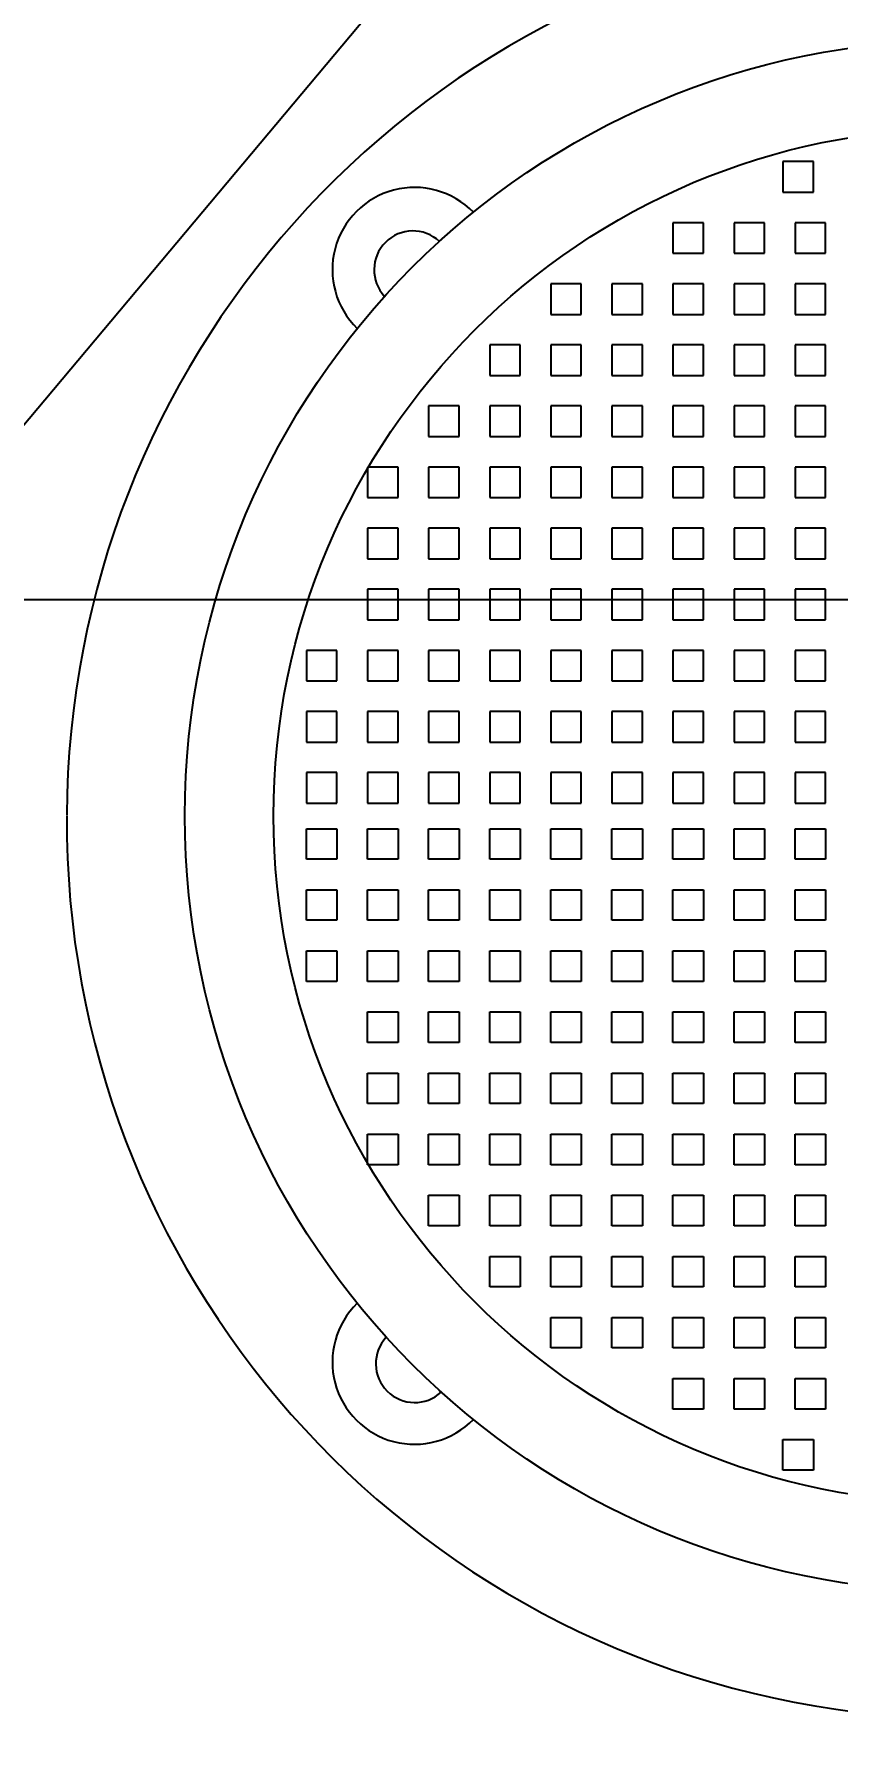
# Model space of a CAD drawing. Header units: millimetres. Extents: x 0 to 29400, y 0 to 20790.
# Drawn here: x 12041.3 to 12153.1, y 11348.7 to 11586.2 of the extents above; entities that cross this region are included whole.
import ezdxf

# ---------------------------------------------------------------- set-up
doc = ezdxf.new("R2010")
doc.units = ezdxf.units.MM
doc.header["$LTSCALE"] = 700
doc.linetypes.add('G', pattern=[2, 1.25, -0.25, 0.25, -0.25])
for name, color, linetype in [('01', 7, 'Continuous'), ('05', 142, 'G'), ('08', 1, 'Continuous')]:
    doc.layers.add(name, color=color, linetype=linetype)
doc.styles.get("Standard").update_dxf_attribs({"font": 'FZYTK.TTF', "width": 0.707})
doc.dimstyles.new('INTE', dxfattribs={"dimscale": 70, "dimtxt": 3.5, "dimasz": 3, "dimexe": 3, "dimexo": 0, "dimgap": 1, "dimtad": 1, "dimdec": 0, "dimdsep": 46, "dimtxsty": 'Standard', "dimcen": 0, "dimclrd": 1, "dimclre": 1, "dimclrt": 3, "dimaunit": 1, "dimadec": 0, "dimazin": 0, "dimtfac": 1, "dimtdec": 0, "dimtmove": 0, "dimatfit": 0, "dimfxl": 1, "dimarcsym": 0})

# ---------------------------------------------------------------- blocks, each defined once
blk = doc.blocks.new('*D853')
at = {"layer": '08', "color": 1, "lineweight": -2}
blk.add_line((15472.63, 12181.97), (6347.03, 8963.77), dxfattribs=at)
at = {"layer": '08', "color": 1}
blk.add_solid([(6335.39, 8996.77), (6358.67, 8930.76), (6148.98, 8893.92)], dxfattribs=at)
at = {"layer": 'DEFPOINTS', "color": 0}
for p in [(15472.63, 12181.97), (6148.98, 8893.92)]:
    blk.add_point(p, dxfattribs=at)
at = {"layer": '08', "color": 3, "insert": (7247.32, 9485.38), "char_height": 245, "attachment_point": 5, "rotation": 19.4255}
blk.add_mtext('R9886', dxfattribs=at)

msp = doc.modelspace()

# ---------------------------------------------------------------- linework, layer by layer
at = {"layer": '01'}
for p, q in [((12145.44, 11568.43), (12145.44, 11564.18)), ((12149.69, 11568.43), (12145.44, 11568.43)), ((12149.69, 11564.18), (12149.69, 11568.43)), ((12145.44, 11564.18), (12149.69, 11564.18)), ((12134.39, 11559.93), (12130.14, 11559.93)), ((12130.14, 11559.93), (12130.14, 11555.68)), ((12134.39, 11555.68), (12134.39, 11559.93)), ((12138.64, 11559.93), (12138.64, 11555.68)), ((12142.89, 11559.93), (12138.64, 11559.93)), ((12142.89, 11555.68), (12142.89, 11559.93)), ((12147.14, 11559.93), (12147.14, 11555.68)), ((12147.14, 11559.93), (12147.14, 11555.68)), ((12151.39, 11559.93), (12147.14, 11559.93)), ((12151.39, 11559.93), (12147.14, 11559.93)), ((12151.39, 11555.68), (12151.39, 11559.93)), ((12151.39, 11555.68), (12151.39, 11559.93)), ((12130.14, 11555.68), (12134.39, 11555.68)), ((12138.64, 11555.68), (12142.89, 11555.68)), ((12147.14, 11555.68), (12151.39, 11555.68)), ((12147.14, 11555.68), (12151.39, 11555.68)), ((12117.39, 11551.43), (12113.14, 11551.43)), ((12113.14, 11551.43), (12113.14, 11547.18)), ((12117.39, 11547.18), (12117.39, 11551.43)), ((12121.64, 11551.43), (12121.64, 11547.18)), ((12125.89, 11551.43), (12121.64, 11551.43)), ((12125.89, 11547.18), (12125.89, 11551.43)), ((12130.14, 11551.43), (12130.14, 11547.18)), ((12134.39, 11551.43), (12130.14, 11551.43)), ((12134.39, 11547.18), (12134.39, 11551.43)), ((12138.64, 11551.43), (12138.64, 11547.18)), ((12142.89, 11551.43), (12138.64, 11551.43)), ((12142.89, 11547.18), (12142.89, 11551.43)), ((12147.14, 11551.43), (12147.14, 11547.18)), ((12147.14, 11551.43), (12147.14, 11547.18)), ((12151.39, 11551.43), (12147.14, 11551.43)), ((12151.39, 11551.43), (12147.14, 11551.43)), ((12151.39, 11547.18), (12151.39, 11551.43)), ((12151.39, 11547.18), (12151.39, 11551.43)), ((12113.14, 11547.18), (12117.39, 11547.18)), ((12121.64, 11547.18), (12125.89, 11547.18)), ((12130.14, 11547.18), (12134.39, 11547.18)), ((12138.64, 11547.18), (12142.89, 11547.18)), ((12147.14, 11547.18), (12151.39, 11547.18)), ((12147.14, 11547.18), (12151.39, 11547.18)), ((12108.89, 11542.93), (12104.64, 11542.93)), ((12104.64, 11542.93), (12104.64, 11538.68)), ((12108.89, 11538.68), (12108.89, 11542.93)), ((12117.39, 11542.93), (12113.14, 11542.93)), ((12113.14, 11542.93), (12113.14, 11538.68)), ((12117.39, 11538.68), (12117.39, 11542.93)), ((12125.89, 11542.93), (12121.64, 11542.93)), ((12121.64, 11542.93), (12121.64, 11538.68)), ((12125.89, 11538.68), (12125.89, 11542.93)), ((12134.39, 11542.93), (12130.14, 11542.93)), ((12130.14, 11542.93), (12130.14, 11538.68)), ((12134.39, 11538.68), (12134.39, 11542.93)), ((12142.89, 11542.93), (12138.64, 11542.93)), ((12138.64, 11542.93), (12138.64, 11538.68)), ((12142.89, 11538.68), (12142.89, 11542.93)), ((12147.14, 11542.93), (12147.14, 11538.68)), ((12147.14, 11542.93), (12147.14, 11538.68)), ((12151.39, 11542.93), (12147.14, 11542.93)), ((12151.39, 11542.93), (12147.14, 11542.93)), ((12151.39, 11538.68), (12151.39, 11542.93)), ((12151.39, 11538.68), (12151.39, 11542.93)), ((12104.64, 11538.68), (12108.89, 11538.68)), ((12113.14, 11538.68), (12117.39, 11538.68)), ((12121.64, 11538.68), (12125.89, 11538.68)), ((12130.14, 11538.68), (12134.39, 11538.68)), ((12138.64, 11538.68), (12142.89, 11538.68)), ((12147.14, 11538.68), (12151.39, 11538.68)), ((12147.14, 11538.68), (12151.39, 11538.68)), ((12096.14, 11534.43), (12096.14, 11530.18)), ((12100.39, 11534.43), (12096.14, 11534.43)), ((12100.39, 11530.18), (12100.39, 11534.43)), ((12104.64, 11534.43), (12104.64, 11530.18)), ((12108.89, 11534.43), (12104.64, 11534.43)), ((12108.89, 11530.18), (12108.89, 11534.43)), ((12113.14, 11534.43), (12113.14, 11530.18)), ((12117.39, 11534.43), (12113.14, 11534.43)), ((12117.39, 11530.18), (12117.39, 11534.43)), ((12121.64, 11534.43), (12121.64, 11530.18)), ((12125.89, 11534.43), (12121.64, 11534.43)), ((12125.89, 11530.18), (12125.89, 11534.43)), ((12130.14, 11534.43), (12130.14, 11530.18)), ((12134.39, 11534.43), (12130.14, 11534.43)), ((12134.39, 11530.18), (12134.39, 11534.43)), ((12138.64, 11534.43), (12138.64, 11530.18)), ((12142.89, 11534.43), (12138.64, 11534.43)), ((12142.89, 11530.18), (12142.89, 11534.43)), ((12147.14, 11534.43), (12147.14, 11530.18)), ((12147.14, 11534.43), (12147.14, 11530.18)), ((12151.39, 11534.43), (12147.14, 11534.43)), ((12151.39, 11534.43), (12147.14, 11534.43)), ((12151.39, 11530.18), (12151.39, 11534.43)), ((12151.39, 11530.18), (12151.39, 11534.43)), ((12096.14, 11530.18), (12100.39, 11530.18)), ((12104.64, 11530.18), (12108.89, 11530.18)), ((12113.14, 11530.18), (12117.39, 11530.18)), ((12121.64, 11530.18), (12125.89, 11530.18)), ((12130.14, 11530.18), (12134.39, 11530.18)), ((12138.64, 11530.18), (12142.89, 11530.18)), ((12147.14, 11530.18), (12151.39, 11530.18)), ((12147.14, 11530.18), (12151.39, 11530.18)), ((12087.64, 11525.93), (12087.64, 11521.68)), ((12091.89, 11525.93), (12087.64, 11525.93)), ((12091.89, 11521.68), (12091.89, 11525.93)), ((12096.14, 11525.93), (12096.14, 11521.68)), ((12100.39, 11525.93), (12096.14, 11525.93)), ((12100.39, 11521.68), (12100.39, 11525.93)), ((12104.64, 11525.93), (12104.64, 11521.68)), ((12108.89, 11525.93), (12104.64, 11525.93)), ((12108.89, 11521.68), (12108.89, 11525.93)), ((12113.14, 11525.93), (12113.14, 11521.68)), ((12117.39, 11525.93), (12113.14, 11525.93)), ((12117.39, 11521.68), (12117.39, 11525.93)), ((12121.64, 11525.93), (12121.64, 11521.68)), ((12125.89, 11525.93), (12121.64, 11525.93)), ((12125.89, 11521.68), (12125.89, 11525.93)), ((12130.14, 11525.93), (12130.14, 11521.68)), ((12134.39, 11525.93), (12130.14, 11525.93)), ((12134.39, 11521.68), (12134.39, 11525.93)), ((12138.64, 11525.93), (12138.64, 11521.68)), ((12142.89, 11525.93), (12138.64, 11525.93)), ((12142.89, 11521.68), (12142.89, 11525.93)), ((12147.14, 11525.93), (12147.14, 11521.68)), ((12147.14, 11525.93), (12147.14, 11521.68)), ((12151.39, 11525.93), (12147.14, 11525.93)), ((12151.39, 11525.93), (12147.14, 11525.93)), ((12151.39, 11521.68), (12151.39, 11525.93)), ((12151.39, 11521.68), (12151.39, 11525.93)), ((12087.64, 11521.68), (12091.89, 11521.68)), ((12096.14, 11521.68), (12100.39, 11521.68)), ((12104.64, 11521.68), (12108.89, 11521.68)), ((12113.14, 11521.68), (12117.39, 11521.68)), ((12121.64, 11521.68), (12125.89, 11521.68)), ((12130.14, 11521.68), (12134.39, 11521.68)), ((12138.64, 11521.68), (12142.89, 11521.68)), ((12147.14, 11521.68), (12151.39, 11521.68)), ((12147.14, 11521.68), (12151.39, 11521.68)), ((12087.64, 11517.43), (12087.64, 11513.18)), ((12091.89, 11517.43), (12087.64, 11517.43)), ((12091.89, 11513.18), (12091.89, 11517.43)), ((12100.39, 11517.43), (12096.14, 11517.43)), ((12096.14, 11517.43), (12096.14, 11513.18)), ((12100.39, 11513.18), (12100.39, 11517.43)), ((12104.64, 11517.43), (12104.64, 11513.18)), ((12108.89, 11517.43), (12104.64, 11517.43)), ((12108.89, 11513.18), (12108.89, 11517.43)), ((12117.39, 11517.43), (12113.14, 11517.43)), ((12113.14, 11517.43), (12113.14, 11513.18)), ((12117.39, 11513.18), (12117.39, 11517.43)), ((12121.64, 11517.43), (12121.64, 11513.18)), ((12125.89, 11517.43), (12121.64, 11517.43)), ((12125.89, 11513.18), (12125.89, 11517.43)), ((12130.14, 11517.43), (12130.14, 11513.18)), ((12134.39, 11517.43), (12130.14, 11517.43)), ((12134.39, 11513.18), (12134.39, 11517.43)), ((12138.64, 11517.43), (12138.64, 11513.18)), ((12142.89, 11517.43), (12138.64, 11517.43)), ((12142.89, 11513.18), (12142.89, 11517.43)), ((12151.39, 11517.43), (12147.14, 11517.43)), ((12151.39, 11517.43), (12147.14, 11517.43)), ((12147.14, 11517.43), (12147.14, 11513.18)), ((12147.14, 11517.43), (12147.14, 11513.18)), ((12151.39, 11513.18), (12151.39, 11517.43)), ((12151.39, 11513.18), (12151.39, 11517.43)), ((12087.64, 11513.18), (12091.89, 11513.18)), ((12096.14, 11513.18), (12100.39, 11513.18)), ((12104.64, 11513.18), (12108.89, 11513.18)), ((12113.14, 11513.18), (12117.39, 11513.18)), ((12121.64, 11513.18), (12125.89, 11513.18)), ((12130.14, 11513.18), (12134.39, 11513.18)), ((12138.64, 11513.18), (12142.89, 11513.18)), ((12147.14, 11513.18), (12151.39, 11513.18)), ((12147.14, 11513.18), (12151.39, 11513.18)), ((12087.64, 11508.93), (12087.64, 11504.68)), ((12091.89, 11508.93), (12087.64, 11508.93)), ((12091.89, 11504.68), (12091.89, 11508.93)), ((12096.14, 11508.93), (12096.14, 11504.68)), ((12100.39, 11508.93), (12096.14, 11508.93)), ((12100.39, 11504.68), (12100.39, 11508.93)), ((12104.64, 11508.93), (12104.64, 11504.68)), ((12108.89, 11508.93), (12104.64, 11508.93)), ((12108.89, 11504.68), (12108.89, 11508.93)), ((12113.14, 11508.93), (12113.14, 11504.68)), ((12117.39, 11508.93), (12113.14, 11508.93)), ((12117.39, 11504.68), (12117.39, 11508.93)), ((12121.64, 11508.93), (12121.64, 11504.68)), ((12125.89, 11508.93), (12121.64, 11508.93)), ((12125.89, 11504.68), (12125.89, 11508.93)), ((12130.14, 11508.93), (12130.14, 11504.68)), ((12134.39, 11508.93), (12130.14, 11508.93)), ((12134.39, 11504.68), (12134.39, 11508.93)), ((12138.64, 11508.93), (12138.64, 11504.68)), ((12142.89, 11508.93), (12138.64, 11508.93)), ((12142.89, 11504.68), (12142.89, 11508.93)), ((12151.39, 11508.93), (12147.14, 11508.93)), ((12151.39, 11508.93), (12147.14, 11508.93)), ((12147.14, 11508.93), (12147.14, 11504.68)), ((12147.14, 11508.93), (12147.14, 11504.68)), ((12151.39, 11504.68), (12151.39, 11508.93)), ((12151.39, 11504.68), (12151.39, 11508.93)), ((12087.64, 11504.68), (12091.89, 11504.68)), ((12096.14, 11504.68), (12100.39, 11504.68)), ((12104.64, 11504.68), (12108.89, 11504.68)), ((12113.14, 11504.68), (12117.39, 11504.68)), ((12121.64, 11504.68), (12125.89, 11504.68)), ((12130.14, 11504.68), (12134.39, 11504.68)), ((12138.64, 11504.68), (12142.89, 11504.68)), ((12147.14, 11504.68), (12151.39, 11504.68)), ((12147.14, 11504.68), (12151.39, 11504.68)), ((12079.14, 11500.43), (12079.14, 11496.18)), ((12083.39, 11500.43), (12079.14, 11500.43)), ((12083.39, 11496.18), (12083.39, 11500.43)), ((12091.89, 11500.43), (12087.64, 11500.43)), ((12087.64, 11500.43), (12087.64, 11496.18)), ((12091.89, 11496.18), (12091.89, 11500.43)), ((12100.39, 11500.43), (12096.14, 11500.43)), ((12096.14, 11500.43), (12096.14, 11496.18)), ((12100.39, 11496.18), (12100.39, 11500.43)), ((12108.89, 11500.43), (12104.64, 11500.43)), ((12104.64, 11500.43), (12104.64, 11496.18)), ((12108.89, 11496.18), (12108.89, 11500.43)), ((12117.39, 11500.43), (12113.14, 11500.43)), ((12113.14, 11500.43), (12113.14, 11496.18)), ((12117.39, 11496.18), (12117.39, 11500.43)), ((12125.89, 11500.43), (12121.64, 11500.43)), ((12121.64, 11500.43), (12121.64, 11496.18)), ((12125.89, 11496.18), (12125.89, 11500.43)), ((12134.39, 11500.43), (12130.14, 11500.43)), ((12130.14, 11500.43), (12130.14, 11496.18)), ((12134.39, 11496.18), (12134.39, 11500.43)), ((12142.89, 11500.43), (12138.64, 11500.43)), ((12138.64, 11500.43), (12138.64, 11496.18)), ((12142.89, 11496.18), (12142.89, 11500.43)), ((12151.39, 11500.43), (12147.14, 11500.43)), ((12151.39, 11500.43), (12147.14, 11500.43)), ((12147.14, 11500.43), (12147.14, 11496.18)), ((12147.14, 11500.43), (12147.14, 11496.18)), ((12151.39, 11496.18), (12151.39, 11500.43)), ((12151.39, 11496.18), (12151.39, 11500.43)), ((12079.14, 11496.18), (12083.39, 11496.18)), ((12087.64, 11496.18), (12091.89, 11496.18)), ((12096.14, 11496.18), (12100.39, 11496.18)), ((12104.64, 11496.18), (12108.89, 11496.18)), ((12113.14, 11496.18), (12117.39, 11496.18)), ((12121.64, 11496.18), (12125.89, 11496.18)), ((12130.14, 11496.18), (12134.39, 11496.18)), ((12138.64, 11496.18), (12142.89, 11496.18)), ((12147.14, 11496.18), (12151.39, 11496.18)), ((12147.14, 11496.18), (12151.39, 11496.18)), ((12079.14, 11491.93), (12079.14, 11487.68)), ((12083.39, 11491.93), (12079.14, 11491.93)), ((12083.39, 11487.68), (12083.39, 11491.93)), ((12087.64, 11491.93), (12087.64, 11487.68)), ((12091.89, 11491.93), (12087.64, 11491.93)), ((12091.89, 11487.68), (12091.89, 11491.93)), ((12100.39, 11491.93), (12096.14, 11491.93)), ((12096.14, 11491.93), (12096.14, 11487.68)), ((12100.39, 11487.68), (12100.39, 11491.93)), ((12104.64, 11491.93), (12104.64, 11487.68)), ((12108.89, 11491.93), (12104.64, 11491.93)), ((12108.89, 11487.68), (12108.89, 11491.93)), ((12117.39, 11491.93), (12113.14, 11491.93)), ((12113.14, 11491.93), (12113.14, 11487.68)), ((12117.39, 11487.68), (12117.39, 11491.93)), ((12121.64, 11491.93), (12121.64, 11487.68)), ((12125.89, 11491.93), (12121.64, 11491.93)), ((12125.89, 11487.68), (12125.89, 11491.93)), ((12134.39, 11491.93), (12130.14, 11491.93)), ((12130.14, 11491.93), (12130.14, 11487.68)), ((12134.39, 11487.68), (12134.39, 11491.93)), ((12138.64, 11491.93), (12138.64, 11487.68)), ((12142.89, 11491.93), (12138.64, 11491.93)), ((12142.89, 11487.68), (12142.89, 11491.93)), ((12151.39, 11491.93), (12147.14, 11491.93)), ((12151.39, 11491.93), (12147.14, 11491.93)), ((12147.14, 11491.93), (12147.14, 11487.68)), ((12147.14, 11491.93), (12147.14, 11487.68)), ((12151.39, 11487.68), (12151.39, 11491.93)), ((12151.39, 11487.68), (12151.39, 11491.93)), ((12079.14, 11487.68), (12083.39, 11487.68)), ((12087.64, 11487.68), (12091.89, 11487.68)), ((12096.14, 11487.68), (12100.39, 11487.68)), ((12104.64, 11487.68), (12108.89, 11487.68)), ((12113.14, 11487.68), (12117.39, 11487.68)), ((12121.64, 11487.68), (12125.89, 11487.68)), ((12130.14, 11487.68), (12134.39, 11487.68)), ((12138.64, 11487.68), (12142.89, 11487.68)), ((12147.14, 11487.68), (12151.39, 11487.68)), ((12147.14, 11487.68), (12151.39, 11487.68)), ((12079.14, 11483.43), (12079.14, 11479.18)), ((12083.39, 11483.43), (12079.14, 11483.43)), ((12083.39, 11479.18), (12083.39, 11483.43)), ((12087.64, 11483.43), (12087.64, 11479.18)), ((12091.89, 11483.43), (12087.64, 11483.43)), ((12091.89, 11479.18), (12091.89, 11483.43)), ((12096.14, 11483.43), (12096.14, 11479.18)), ((12100.39, 11483.43), (12096.14, 11483.43)), ((12100.39, 11479.18), (12100.39, 11483.43)), ((12104.64, 11483.43), (12104.64, 11479.18)), ((12108.89, 11483.43), (12104.64, 11483.43)), ((12108.89, 11479.18), (12108.89, 11483.43)), ((12113.14, 11483.43), (12113.14, 11479.18)), ((12117.39, 11483.43), (12113.14, 11483.43)), ((12117.39, 11479.18), (12117.39, 11483.43)), ((12121.64, 11483.43), (12121.64, 11479.18)), ((12125.89, 11483.43), (12121.64, 11483.43)), ((12125.89, 11479.18), (12125.89, 11483.43)), ((12130.14, 11483.43), (12130.14, 11479.18)), ((12134.39, 11483.43), (12130.14, 11483.43)), ((12134.39, 11479.18), (12134.39, 11483.43)), ((12138.64, 11483.43), (12138.64, 11479.18)), ((12142.89, 11483.43), (12138.64, 11483.43)), ((12142.89, 11479.18), (12142.89, 11483.43)), ((12147.14, 11483.43), (12147.14, 11479.18)), ((12151.39, 11483.43), (12147.14, 11483.43)), ((12151.39, 11479.18), (12151.39, 11483.43)), ((12079.14, 11479.18), (12083.39, 11479.18)), ((12087.64, 11479.18), (12091.89, 11479.18)), ((12096.14, 11479.18), (12100.39, 11479.18)), ((12104.64, 11479.18), (12108.89, 11479.18)), ((12113.14, 11479.18), (12117.39, 11479.18)), ((12121.64, 11479.18), (12125.89, 11479.18)), ((12130.14, 11479.18), (12134.39, 11479.18)), ((12138.64, 11479.18), (12142.89, 11479.18)), ((12147.14, 11479.18), (12151.39, 11479.18)), ((12079.14, 11471.37), (12079.14, 11475.62)), ((12079.14, 11475.62), (12083.39, 11475.62)), ((12083.39, 11475.62), (12083.39, 11471.37)), ((12087.64, 11471.37), (12087.64, 11475.62)), ((12087.64, 11475.62), (12091.89, 11475.62)), ((12091.89, 11475.62), (12091.89, 11471.37)), ((12096.14, 11475.62), (12100.39, 11475.62)), ((12096.14, 11471.37), (12096.14, 11475.62)), ((12100.39, 11475.62), (12100.39, 11471.37)), ((12104.64, 11471.37), (12104.64, 11475.62)), ((12104.64, 11475.62), (12108.89, 11475.62)), ((12108.89, 11475.62), (12108.89, 11471.37)), ((12113.14, 11475.62), (12117.39, 11475.62)), ((12113.14, 11471.37), (12113.14, 11475.62)), ((12117.39, 11475.62), (12117.39, 11471.37)), ((12121.64, 11471.37), (12121.64, 11475.62)), ((12121.64, 11475.62), (12125.89, 11475.62)), ((12125.89, 11475.62), (12125.89, 11471.37)), ((12130.14, 11471.37), (12130.14, 11475.62)), ((12130.14, 11475.62), (12134.39, 11475.62)), ((12134.39, 11475.62), (12134.39, 11471.37)), ((12138.64, 11471.37), (12138.64, 11475.62)), ((12138.64, 11475.62), (12142.89, 11475.62)), ((12142.89, 11475.62), (12142.89, 11471.37)), ((12147.14, 11471.37), (12147.14, 11475.62)), ((12147.14, 11475.62), (12151.39, 11475.62)), ((12151.39, 11475.62), (12151.39, 11471.37)), ((12083.39, 11471.37), (12079.14, 11471.37)), ((12091.89, 11471.37), (12087.64, 11471.37)), ((12100.39, 11471.37), (12096.14, 11471.37)), ((12108.89, 11471.37), (12104.64, 11471.37)), ((12117.39, 11471.37), (12113.14, 11471.37)), ((12125.89, 11471.37), (12121.64, 11471.37)), ((12134.39, 11471.37), (12130.14, 11471.37)), ((12142.89, 11471.37), (12138.64, 11471.37)), ((12151.39, 11471.37), (12147.14, 11471.37)), ((12079.14, 11462.87), (12079.14, 11467.12)), ((12079.14, 11467.12), (12083.39, 11467.12)), ((12083.39, 11467.12), (12083.39, 11462.87)), ((12087.64, 11462.87), (12087.64, 11467.12)), ((12087.64, 11467.12), (12091.89, 11467.12)), ((12091.89, 11467.12), (12091.89, 11462.87)), ((12096.14, 11467.12), (12100.39, 11467.12)), ((12096.14, 11462.87), (12096.14, 11467.12)), ((12100.39, 11467.12), (12100.39, 11462.87)), ((12104.64, 11462.87), (12104.64, 11467.12)), ((12104.64, 11467.12), (12108.89, 11467.12)), ((12108.89, 11467.12), (12108.89, 11462.87)), ((12113.14, 11467.12), (12117.39, 11467.12)), ((12113.14, 11462.87), (12113.14, 11467.12)), ((12117.39, 11467.12), (12117.39, 11462.87)), ((12121.64, 11462.87), (12121.64, 11467.12)), ((12121.64, 11467.12), (12125.89, 11467.12)), ((12125.89, 11467.12), (12125.89, 11462.87)), ((12130.14, 11467.12), (12134.39, 11467.12)), ((12130.14, 11462.87), (12130.14, 11467.12)), ((12134.39, 11467.12), (12134.39, 11462.87)), ((12138.64, 11462.87), (12138.64, 11467.12)), ((12138.64, 11467.12), (12142.89, 11467.12)), ((12142.89, 11467.12), (12142.89, 11462.87)), ((12147.14, 11462.87), (12147.14, 11467.12)), ((12147.14, 11462.87), (12147.14, 11467.12)), ((12147.14, 11467.12), (12151.39, 11467.12)), ((12147.14, 11467.12), (12151.39, 11467.12)), ((12151.39, 11467.12), (12151.39, 11462.87)), ((12151.39, 11467.12), (12151.39, 11462.87)), ((12083.39, 11462.87), (12079.14, 11462.87)), ((12091.89, 11462.87), (12087.64, 11462.87)), ((12100.39, 11462.87), (12096.14, 11462.87)), ((12108.89, 11462.87), (12104.64, 11462.87)), ((12117.39, 11462.87), (12113.14, 11462.87)), ((12125.89, 11462.87), (12121.64, 11462.87)), ((12134.39, 11462.87), (12130.14, 11462.87)), ((12142.89, 11462.87), (12138.64, 11462.87)), ((12151.39, 11462.87), (12147.14, 11462.87)), ((12151.39, 11462.87), (12147.14, 11462.87)), ((12079.14, 11454.37), (12079.14, 11458.62)), ((12079.14, 11458.62), (12083.39, 11458.62)), ((12083.39, 11458.62), (12083.39, 11454.37)), ((12087.64, 11458.62), (12091.89, 11458.62)), ((12087.64, 11454.37), (12087.64, 11458.62)), ((12091.89, 11458.62), (12091.89, 11454.37)), ((12096.14, 11458.62), (12100.39, 11458.62)), ((12096.14, 11454.37), (12096.14, 11458.62)), ((12100.39, 11458.62), (12100.39, 11454.37)), ((12104.64, 11458.62), (12108.89, 11458.62)), ((12104.64, 11454.37), (12104.64, 11458.62)), ((12108.89, 11458.62), (12108.89, 11454.37)), ((12113.14, 11458.62), (12117.39, 11458.62)), ((12113.14, 11454.37), (12113.14, 11458.62)), ((12117.39, 11458.62), (12117.39, 11454.37)), ((12121.64, 11458.62), (12125.89, 11458.62)), ((12121.64, 11454.37), (12121.64, 11458.62)), ((12125.89, 11458.62), (12125.89, 11454.37)), ((12130.14, 11458.62), (12134.39, 11458.62)), ((12130.14, 11454.37), (12130.14, 11458.62)), ((12134.39, 11458.62), (12134.39, 11454.37)), ((12138.64, 11458.62), (12142.89, 11458.62)), ((12138.64, 11454.37), (12138.64, 11458.62)), ((12142.89, 11458.62), (12142.89, 11454.37)), ((12147.14, 11458.62), (12151.39, 11458.62)), ((12147.14, 11458.62), (12151.39, 11458.62)), ((12147.14, 11454.37), (12147.14, 11458.62)), ((12147.14, 11454.37), (12147.14, 11458.62)), ((12151.39, 11458.62), (12151.39, 11454.37)), ((12151.39, 11458.62), (12151.39, 11454.37)), ((12083.39, 11454.37), (12079.14, 11454.37)), ((12091.89, 11454.37), (12087.64, 11454.37)), ((12100.39, 11454.37), (12096.14, 11454.37)), ((12108.89, 11454.37), (12104.64, 11454.37)), ((12117.39, 11454.37), (12113.14, 11454.37)), ((12125.89, 11454.37), (12121.64, 11454.37)), ((12134.39, 11454.37), (12130.14, 11454.37)), ((12142.89, 11454.37), (12138.64, 11454.37)), ((12151.39, 11454.37), (12147.14, 11454.37)), ((12151.39, 11454.37), (12147.14, 11454.37)), ((12087.64, 11450.12), (12091.89, 11450.12)), ((12087.64, 11445.87), (12087.64, 11450.12)), ((12091.89, 11450.12), (12091.89, 11445.87)), ((12096.14, 11450.12), (12100.39, 11450.12)), ((12096.14, 11445.87), (12096.14, 11450.12)), ((12100.39, 11450.12), (12100.39, 11445.87)), ((12104.64, 11450.12), (12108.89, 11450.12)), ((12104.64, 11445.87), (12104.64, 11450.12)), ((12108.89, 11450.12), (12108.89, 11445.87)), ((12113.14, 11450.12), (12117.39, 11450.12)), ((12113.14, 11445.87), (12113.14, 11450.12)), ((12117.39, 11450.12), (12117.39, 11445.87)), ((12121.64, 11450.12), (12125.89, 11450.12)), ((12121.64, 11445.87), (12121.64, 11450.12)), ((12125.89, 11450.12), (12125.89, 11445.87)), ((12130.14, 11450.12), (12134.39, 11450.12)), ((12130.14, 11445.87), (12130.14, 11450.12)), ((12134.39, 11450.12), (12134.39, 11445.87)), ((12138.64, 11450.12), (12142.89, 11450.12)), ((12138.64, 11445.87), (12138.64, 11450.12)), ((12142.89, 11450.12), (12142.89, 11445.87)), ((12147.14, 11450.12), (12151.39, 11450.12)), ((12147.14, 11450.12), (12151.39, 11450.12)), ((12147.14, 11445.87), (12147.14, 11450.12)), ((12147.14, 11445.87), (12147.14, 11450.12)), ((12151.39, 11450.12), (12151.39, 11445.87)), ((12151.39, 11450.12), (12151.39, 11445.87)), ((12091.89, 11445.87), (12087.64, 11445.87)), ((12100.39, 11445.87), (12096.14, 11445.87)), ((12108.89, 11445.87), (12104.64, 11445.87)), ((12117.39, 11445.87), (12113.14, 11445.87)), ((12125.89, 11445.87), (12121.64, 11445.87)), ((12134.39, 11445.87), (12130.14, 11445.87)), ((12142.89, 11445.87), (12138.64, 11445.87)), ((12151.39, 11445.87), (12147.14, 11445.87)), ((12151.39, 11445.87), (12147.14, 11445.87)), ((12087.64, 11437.37), (12087.64, 11441.62)), ((12087.64, 11441.62), (12091.89, 11441.62)), ((12091.89, 11441.62), (12091.89, 11437.37)), ((12096.14, 11437.37), (12096.14, 11441.62)), ((12096.14, 11441.62), (12100.39, 11441.62)), ((12100.39, 11441.62), (12100.39, 11437.37)), ((12104.64, 11437.37), (12104.64, 11441.62)), ((12104.64, 11441.62), (12108.89, 11441.62)), ((12108.89, 11441.62), (12108.89, 11437.37)), ((12113.14, 11437.37), (12113.14, 11441.62)), ((12113.14, 11441.62), (12117.39, 11441.62)), ((12117.39, 11441.62), (12117.39, 11437.37)), ((12121.64, 11437.37), (12121.64, 11441.62)), ((12121.64, 11441.62), (12125.89, 11441.62)), ((12125.89, 11441.62), (12125.89, 11437.37)), ((12130.14, 11437.37), (12130.14, 11441.62)), ((12130.14, 11441.62), (12134.39, 11441.62)), ((12134.39, 11441.62), (12134.39, 11437.37)), ((12138.64, 11437.37), (12138.64, 11441.62)), ((12138.64, 11441.62), (12142.89, 11441.62)), ((12142.89, 11441.62), (12142.89, 11437.37)), ((12147.14, 11437.37), (12147.14, 11441.62)), ((12147.14, 11437.37), (12147.14, 11441.62)), ((12147.14, 11441.62), (12151.39, 11441.62)), ((12147.14, 11441.62), (12151.39, 11441.62)), ((12151.39, 11441.62), (12151.39, 11437.37)), ((12151.39, 11441.62), (12151.39, 11437.37)), ((12091.89, 11437.37), (12087.64, 11437.37)), ((12100.39, 11437.37), (12096.14, 11437.37)), ((12108.89, 11437.37), (12104.64, 11437.37)), ((12117.39, 11437.37), (12113.14, 11437.37)), ((12125.89, 11437.37), (12121.64, 11437.37)), ((12134.39, 11437.37), (12130.14, 11437.37)), ((12142.89, 11437.37), (12138.64, 11437.37)), ((12151.39, 11437.37), (12147.14, 11437.37)), ((12151.39, 11437.37), (12147.14, 11437.37)), ((12087.64, 11428.87), (12087.64, 11433.12)), ((12087.64, 11433.12), (12091.89, 11433.12)), ((12091.89, 11433.12), (12091.89, 11428.87)), ((12096.14, 11433.12), (12100.39, 11433.12)), ((12096.14, 11428.87), (12096.14, 11433.12)), ((12100.39, 11433.12), (12100.39, 11428.87)), ((12104.64, 11428.87), (12104.64, 11433.12)), ((12104.64, 11433.12), (12108.89, 11433.12)), ((12108.89, 11433.12), (12108.89, 11428.87)), ((12113.14, 11433.12), (12117.39, 11433.12)), ((12113.14, 11428.87), (12113.14, 11433.12)), ((12117.39, 11433.12), (12117.39, 11428.87)), ((12121.64, 11428.87), (12121.64, 11433.12)), ((12121.64, 11433.12), (12125.89, 11433.12)), ((12125.89, 11433.12), (12125.89, 11428.87)), ((12130.14, 11428.87), (12130.14, 11433.12)), ((12130.14, 11433.12), (12134.39, 11433.12)), ((12134.39, 11433.12), (12134.39, 11428.87)), ((12138.64, 11428.87), (12138.64, 11433.12)), ((12138.64, 11433.12), (12142.89, 11433.12)), ((12142.89, 11433.12), (12142.89, 11428.87)), ((12147.14, 11428.87), (12147.14, 11433.12)), ((12147.14, 11428.87), (12147.14, 11433.12)), ((12147.14, 11433.12), (12151.39, 11433.12)), ((12147.14, 11433.12), (12151.39, 11433.12)), ((12151.39, 11433.12), (12151.39, 11428.87)), ((12151.39, 11433.12), (12151.39, 11428.87)), ((12091.89, 11428.87), (12087.64, 11428.87)), ((12100.39, 11428.87), (12096.14, 11428.87)), ((12108.89, 11428.87), (12104.64, 11428.87)), ((12117.39, 11428.87), (12113.14, 11428.87)), ((12125.89, 11428.87), (12121.64, 11428.87)), ((12134.39, 11428.87), (12130.14, 11428.87)), ((12142.89, 11428.87), (12138.64, 11428.87)), ((12151.39, 11428.87), (12147.14, 11428.87)), ((12151.39, 11428.87), (12147.14, 11428.87)), ((12096.14, 11424.62), (12100.39, 11424.62)), ((12096.14, 11420.37), (12096.14, 11424.62)), ((12100.39, 11424.62), (12100.39, 11420.37)), ((12104.64, 11420.37), (12104.64, 11424.62)), ((12104.64, 11424.62), (12108.89, 11424.62)), ((12108.89, 11424.62), (12108.89, 11420.37)), ((12113.14, 11424.62), (12117.39, 11424.62)), ((12113.14, 11420.37), (12113.14, 11424.62)), ((12117.39, 11424.62), (12117.39, 11420.37)), ((12121.64, 11420.37), (12121.64, 11424.62)), ((12121.64, 11424.62), (12125.89, 11424.62)), ((12125.89, 11424.62), (12125.89, 11420.37)), ((12130.14, 11420.37), (12130.14, 11424.62)), ((12130.14, 11424.62), (12134.39, 11424.62)), ((12134.39, 11424.62), (12134.39, 11420.37)), ((12138.64, 11420.37), (12138.64, 11424.62)), ((12138.64, 11424.62), (12142.89, 11424.62)), ((12142.89, 11424.62), (12142.89, 11420.37)), ((12147.14, 11420.37), (12147.14, 11424.62)), ((12147.14, 11420.37), (12147.14, 11424.62)), ((12147.14, 11424.62), (12151.39, 11424.62)), ((12147.14, 11424.62), (12151.39, 11424.62)), ((12151.39, 11424.62), (12151.39, 11420.37)), ((12151.39, 11424.62), (12151.39, 11420.37)), ((12100.39, 11420.37), (12096.14, 11420.37)), ((12108.89, 11420.37), (12104.64, 11420.37)), ((12117.39, 11420.37), (12113.14, 11420.37)), ((12125.89, 11420.37), (12121.64, 11420.37)), ((12134.39, 11420.37), (12130.14, 11420.37)), ((12142.89, 11420.37), (12138.64, 11420.37)), ((12151.39, 11420.37), (12147.14, 11420.37)), ((12151.39, 11420.37), (12147.14, 11420.37)), ((12104.64, 11416.12), (12108.89, 11416.12)), ((12104.64, 11411.87), (12104.64, 11416.12)), ((12108.89, 11416.12), (12108.89, 11411.87)), ((12113.14, 11416.12), (12117.39, 11416.12)), ((12113.14, 11411.87), (12113.14, 11416.12)), ((12117.39, 11416.12), (12117.39, 11411.87)), ((12121.64, 11416.12), (12125.89, 11416.12)), ((12121.64, 11411.87), (12121.64, 11416.12)), ((12125.89, 11416.12), (12125.89, 11411.87)), ((12130.14, 11416.12), (12134.39, 11416.12)), ((12130.14, 11411.87), (12130.14, 11416.12)), ((12134.39, 11416.12), (12134.39, 11411.87)), ((12138.64, 11416.12), (12142.89, 11416.12)), ((12138.64, 11411.87), (12138.64, 11416.12)), ((12142.89, 11416.12), (12142.89, 11411.87)), ((12147.14, 11416.12), (12151.39, 11416.12)), ((12147.14, 11416.12), (12151.39, 11416.12)), ((12147.14, 11411.87), (12147.14, 11416.12)), ((12147.14, 11411.87), (12147.14, 11416.12)), ((12151.39, 11416.12), (12151.39, 11411.87)), ((12151.39, 11416.12), (12151.39, 11411.87)), ((12108.89, 11411.87), (12104.64, 11411.87)), ((12117.39, 11411.87), (12113.14, 11411.87)), ((12125.89, 11411.87), (12121.64, 11411.87)), ((12134.39, 11411.87), (12130.14, 11411.87)), ((12142.89, 11411.87), (12138.64, 11411.87)), ((12151.39, 11411.87), (12147.14, 11411.87)), ((12151.39, 11411.87), (12147.14, 11411.87)), ((12113.14, 11403.37), (12113.14, 11407.62)), ((12113.14, 11407.62), (12117.39, 11407.62)), ((12117.39, 11407.62), (12117.39, 11403.37)), ((12121.64, 11403.37), (12121.64, 11407.62)), ((12121.64, 11407.62), (12125.89, 11407.62)), ((12125.89, 11407.62), (12125.89, 11403.37)), ((12130.14, 11403.37), (12130.14, 11407.62)), ((12130.14, 11407.62), (12134.39, 11407.62)), ((12134.39, 11407.62), (12134.39, 11403.37)), ((12138.64, 11403.37), (12138.64, 11407.62)), ((12138.64, 11407.62), (12142.89, 11407.62)), ((12142.89, 11407.62), (12142.89, 11403.37)), ((12147.14, 11403.37), (12147.14, 11407.62)), ((12147.14, 11403.37), (12147.14, 11407.62)), ((12147.14, 11407.62), (12151.39, 11407.62)), ((12147.14, 11407.62), (12151.39, 11407.62)), ((12151.39, 11407.62), (12151.39, 11403.37)), ((12151.39, 11407.62), (12151.39, 11403.37)), ((12117.39, 11403.37), (12113.14, 11403.37)), ((12125.89, 11403.37), (12121.64, 11403.37)), ((12134.39, 11403.37), (12130.14, 11403.37)), ((12142.89, 11403.37), (12138.64, 11403.37)), ((12151.39, 11403.37), (12147.14, 11403.37)), ((12151.39, 11403.37), (12147.14, 11403.37)), ((12130.14, 11394.87), (12130.14, 11399.12)), ((12130.14, 11399.12), (12134.39, 11399.12)), ((12134.39, 11399.12), (12134.39, 11394.87)), ((12138.64, 11394.87), (12138.64, 11399.12)), ((12138.64, 11399.12), (12142.89, 11399.12)), ((12142.89, 11399.12), (12142.89, 11394.87)), ((12147.14, 11394.87), (12147.14, 11399.12)), ((12147.14, 11394.87), (12147.14, 11399.12)), ((12147.14, 11399.12), (12151.39, 11399.12)), ((12147.14, 11399.12), (12151.39, 11399.12)), ((12151.39, 11399.12), (12151.39, 11394.87)), ((12151.39, 11399.12), (12151.39, 11394.87)), ((12134.39, 11394.87), (12130.14, 11394.87)), ((12142.89, 11394.87), (12138.64, 11394.87)), ((12151.39, 11394.87), (12147.14, 11394.87)), ((12151.39, 11394.87), (12147.14, 11394.87)), ((12145.44, 11386.37), (12145.44, 11390.62)), ((12145.44, 11390.62), (12149.69, 11390.62)), ((12149.69, 11390.62), (12149.69, 11386.37)), ((12149.69, 11386.37), (12145.44, 11386.37))]:
    msp.add_line(p, q, dxfattribs=at)
for radius in [107.94, 95.62]:
    msp.add_circle((12170.18, 11477.4), radius, dxfattribs=at)
for centre, radius, start, end in [((12170.79, 11476.8), 125, 14.2223, 179.6743), ((12094.18, 11553.41), 11.43, 44.2007, 225.7993), ((12155.18, 11492.4), 255, 183.3723, 273.3723), ((12170.79, 11476.8), 125, 179.7234, 346.4488), ((12094.18, 11401.4), 11.43, 134.2007, 315.7993)]:
    msp.add_arc(centre, radius, start, end, dxfattribs=at)
at = {"layer": '01', "color": 7, "linetype": 'Continuous'}
for centre, start, end in [((12093.96, 11553.38), 46.9807, 223.1976), ((12094.2, 11401.18), 136.9807, 313.1976)]:
    msp.add_arc(centre, 5.4, start, end, dxfattribs=at)
at = {"layer": '05'}
for p, q in [((11988.42, 11470.57), (12584.15, 12180.53)), ((11876.87, 11507.51), (12392.15, 11507.51))]:
    msp.add_line(p, q, dxfattribs=at)

# ---------------------------------------------------------------- dimensions: what is measured, and where the dimension line sits
at = {"layer": '08'}
dim = msp.add_radius_dim(center=(15472.63, 12181.97), mpoint=(6148.98, 8893.92), dimstyle='INTE', dxfattribs=at)
dim.commit()
dim.dimension.update_dxf_attribs({"geometry": '*D853', "text_midpoint": (7311.34, 9303.84), "dimtype": 164})

doc.saveas('drawing.dxf')
